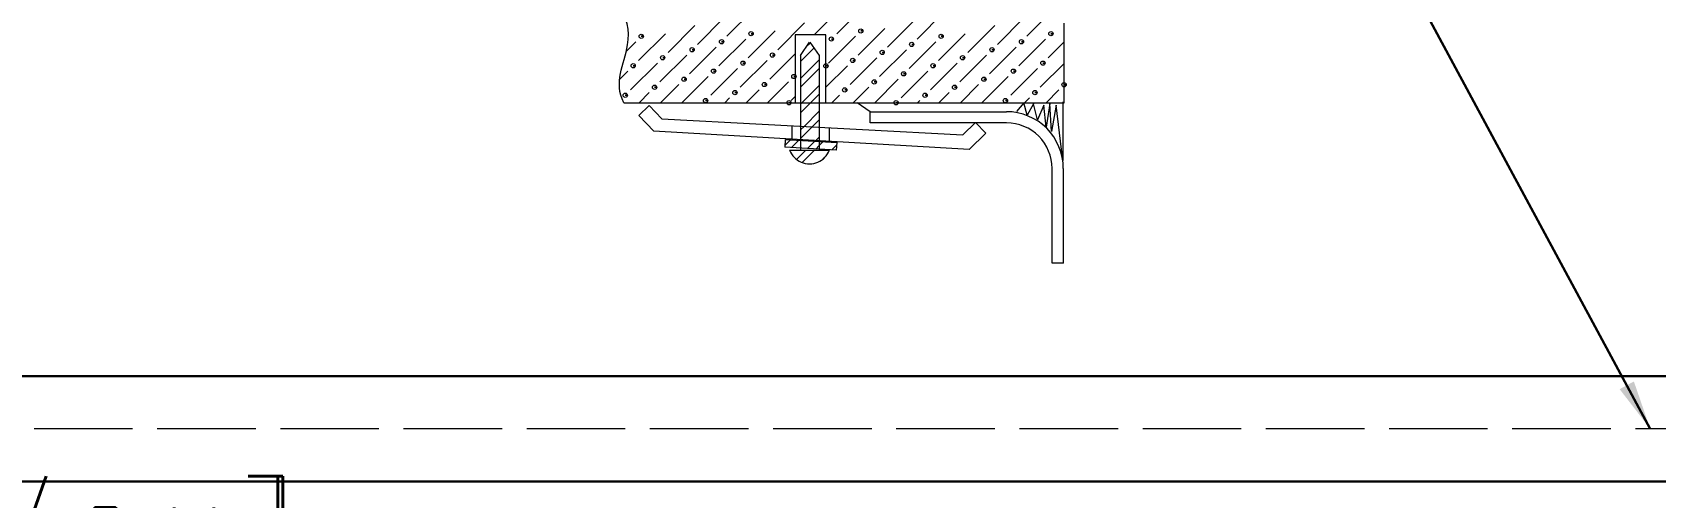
# Model space of a CAD drawing. Header units: millimetres. Extents: x 24811 to 87764, y -117823 to -2257.
# Drawn here: x 87334 to 87531.7, y -117628 to -117571.4 of the extents above; entities that cross this region are included whole.
import ezdxf

# ---------------------------------------------------------------- set-up
doc = ezdxf.new("R2010")
doc.units = ezdxf.units.MM
doc.header["$PDSIZE"] = -1
doc.linetypes.add('ACAD_ISO02W100', pattern=[15, 12, -3])
doc.layers.add('尺寸標注', color=1, linetype='Continuous', lineweight=30)
doc.layers.add('細實線', color=1, linetype='Continuous', lineweight=13)
doc.styles.add('DIM', font='txt.shx', dxfattribs={"width": 0.7, "bigfont": 'chineset.shx'})
doc.dimstyles.new('mm+in', dxfattribs={"dimscale": 2, "dimtxt": 10, "dimasz": 9, "dimexe": 1.25, "dimexo": 0.625, "dimgap": 2, "dimtad": 1, "dimtoh": 1, "dimdec": 1, "dimtxsty": 'DIM', "dimcen": 0, "dimclrd": 1, "dimclre": 1, "dimclrt": 3, "dimadec": 0, "dimazin": 0, "dimtfac": 1, "dimtdec": 1, "dimtmove": 0, "dimatfit": 3, "dimfxl": 1, "dimarcsym": 0})
doc.dimstyles.new('mm+in(开孔纸尺寸)', dxfattribs={"dimscale": 3, "dimtxt": 3.8, "dimasz": 2, "dimexe": 1.25, "dimexo": 0.625, "dimgap": 2, "dimtad": 1, "dimdec": 1, "dimtxsty": 'DIM', "dimcen": 0, "dimclrd": 256, "dimclre": 256, "dimclrt": 3, "dimadec": 0, "dimazin": 0, "dimtfac": 1, "dimtdec": 1, "dimtofl": 0, "dimtmove": 0, "dimatfit": 1, "dimfxl": 1, "dimlwd": -1, "dimarcsym": 0})

# ---------------------------------------------------------------- blocks, each defined once
blk = doc.blocks.new('*D52')
at = {"layer": 'Defpoints', "color": 0}
for p in [(86903.63, -117599.5), (87627.63, -117599.5), (87627.63, -117736.99)]:
    blk.add_point(p, dxfattribs=at)
at = {"layer": '尺寸標注', "color": 1, "lineweight": -2}
for p, q in [((86903.63, -117600.75), (86903.63, -117739.49)), ((87627.63, -117600.75), (87627.63, -117739.49)), ((86921.63, -117736.99), (87609.63, -117736.99))]:
    blk.add_line(p, q, dxfattribs=at)
at = {"layer": '尺寸標注', "color": 1}
for points in [[(86921.63, -117733.99), (86921.63, -117739.99), (86903.63, -117736.99)], [(87609.63, -117733.99), (87609.63, -117739.99), (87627.63, -117736.99)]]:
    blk.add_solid(points, dxfattribs=at)
at = {"layer": '尺寸標注', "color": 3, "insert": (87265.63, -117722.99), "char_height": 20, "attachment_point": 5, "style": 'DIM'}
blk.add_mtext('724mm [28 1/2"]', dxfattribs=at)
blk = doc.blocks.new('*D53')
at = {"layer": 'Defpoints', "color": 0}
for p in [(86910.03, -117606.11), (87621.23, -117606.11), (87621.23, -117694.45)]:
    blk.add_point(p, dxfattribs=at)
at = {"layer": '尺寸標注', "color": 1, "lineweight": -2}
for p, q in [((86910.03, -117607.36), (86910.03, -117696.95)), ((87621.23, -117607.36), (87621.23, -117696.95)), ((86928.03, -117694.45), (87603.23, -117694.45))]:
    blk.add_line(p, q, dxfattribs=at)
at = {"layer": '尺寸標注', "color": 1}
for points in [[(86928.03, -117691.45), (86928.03, -117697.45), (86910.03, -117694.45)], [(87603.23, -117691.45), (87603.23, -117697.45), (87621.23, -117694.45)]]:
    blk.add_solid(points, dxfattribs=at)
at = {"layer": '尺寸標注', "color": 3, "insert": (87265.63, -117678.78), "char_height": 20, "attachment_point": 5, "style": 'DIM'}
blk.add_mtext('711,2mm [28"]', dxfattribs=at)
blk = doc.blocks.new('*D54')
at = {"layer": 'Defpoints', "color": 0}
for p in [(86916.43, -117595.37), (87614.83, -117595.37), (87614.83, -117658.21)]:
    blk.add_point(p, dxfattribs=at)
at = {"layer": '尺寸標注', "color": 1, "lineweight": -2}
for p, q in [((86916.43, -117596.62), (86916.43, -117660.71)), ((87614.83, -117596.62), (87614.83, -117660.71)), ((86934.43, -117658.21), (87596.83, -117658.21))]:
    blk.add_line(p, q, dxfattribs=at)
at = {"layer": '尺寸標注', "color": 1}
for points in [[(86934.43, -117655.21), (86934.43, -117661.21), (86916.43, -117658.21)], [(87596.83, -117655.21), (87596.83, -117661.21), (87614.83, -117658.21)]]:
    blk.add_solid(points, dxfattribs=at)
at = {"layer": '尺寸標注', "color": 3, "insert": (87265.63, -117642.54), "char_height": 20, "attachment_point": 5, "style": 'DIM'}
blk.add_mtext('698,4mm [27 1/2"]', dxfattribs=at)
blk = doc.blocks.new('egege')
at = {"layer": '細實線', "lineweight": 9}
for points, knots in [([(87352.15, -116560.42), (87350.83, -116557.89), (87352.22, -116555.81), (87352.6, -116553.36), (87352.6, -116553.36), (87352.86, -116551.68), (87352.64, -116549.82), (87351.27, -116548.77)], [0, 0, 0, 0, 0.333333, 0.333333, 0.333333, 0.333333, 1, 1, 1, 1]), ([(87354.26, -116552.33), (87354.26, -116552.33), (87354.52, -116552.33), (87354.52, -116552.33), (87354.52, -116552.33), (87354.52, -116552.19), (87354.41, -116552.07), (87354.26, -116552.07), (87354.26, -116552.07), (87354.12, -116552.07), (87354, -116552.19), (87354, -116552.33), (87354, -116552.33), (87354, -116552.48), (87354.12, -116552.59), (87354.26, -116552.59), (87354.26, -116552.59), (87354.41, -116552.59), (87354.52, -116552.48), (87354.52, -116552.33), (87354.52, -116552.33), (87354.52, -116552.33), (87354.26, -116552.33), (87354.26, -116552.33)], [0, 0, 0, 0, 0.142857, 0.142857, 0.142857, 0.142857, 0.285714, 0.285714, 0.285714, 0.285714, 0.428571, 0.428571, 0.428571, 0.428571, 0.571429, 0.571429, 0.571429, 0.571429, 0.714286, 0.714286, 0.714286, 0.714286, 1, 1, 1, 1]), ([(87364.04, -116552.99), (87364.04, -116552.99), (87364.3, -116552.99), (87364.3, -116552.99), (87364.3, -116552.99), (87364.3, -116552.84), (87364.19, -116552.73), (87364.04, -116552.73), (87364.04, -116552.73), (87363.9, -116552.73), (87363.78, -116552.84), (87363.78, -116552.99), (87363.78, -116552.99), (87363.78, -116553.13), (87363.9, -116553.25), (87364.04, -116553.25), (87364.04, -116553.25), (87364.19, -116553.25), (87364.3, -116553.13), (87364.3, -116552.99), (87364.3, -116552.99), (87364.3, -116552.99), (87364.04, -116552.99), (87364.04, -116552.99)], [0, 0, 0, 0, 0.142857, 0.142857, 0.142857, 0.142857, 0.285714, 0.285714, 0.285714, 0.285714, 0.428571, 0.428571, 0.428571, 0.428571, 0.571429, 0.571429, 0.571429, 0.571429, 0.714286, 0.714286, 0.714286, 0.714286, 1, 1, 1, 1]), ([(87367.63, -116552.01), (87367.63, -116552.01), (87367.89, -116552.01), (87367.89, -116552.01), (87367.89, -116552.01), (87367.89, -116551.86), (87367.77, -116551.75), (87367.63, -116551.75), (87367.63, -116551.75), (87367.49, -116551.75), (87367.37, -116551.86), (87367.37, -116552.01), (87367.37, -116552.01), (87367.37, -116552.15), (87367.49, -116552.27), (87367.63, -116552.27), (87367.63, -116552.27), (87367.77, -116552.27), (87367.89, -116552.15), (87367.89, -116552.01), (87367.89, -116552.01), (87367.89, -116552.01), (87367.63, -116552.01), (87367.63, -116552.01)], [0, 0, 0, 0, 0.142857, 0.142857, 0.142857, 0.142857, 0.285714, 0.285714, 0.285714, 0.285714, 0.428571, 0.428571, 0.428571, 0.428571, 0.571429, 0.571429, 0.571429, 0.571429, 0.714286, 0.714286, 0.714286, 0.714286, 1, 1, 1, 1]), ([(87377.41, -116552.66), (87377.41, -116552.66), (87377.67, -116552.66), (87377.67, -116552.66), (87377.67, -116552.66), (87377.67, -116552.52), (87377.55, -116552.4), (87377.41, -116552.4), (87377.41, -116552.4), (87377.27, -116552.4), (87377.15, -116552.52), (87377.15, -116552.66), (87377.15, -116552.66), (87377.15, -116552.8), (87377.27, -116552.92), (87377.41, -116552.92), (87377.41, -116552.92), (87377.55, -116552.92), (87377.67, -116552.8), (87377.67, -116552.66), (87377.67, -116552.66), (87377.67, -116552.66), (87377.41, -116552.66), (87377.41, -116552.66)], [0, 0, 0, 0, 0.142857, 0.142857, 0.142857, 0.142857, 0.285714, 0.285714, 0.285714, 0.285714, 0.428571, 0.428571, 0.428571, 0.428571, 0.571429, 0.571429, 0.571429, 0.571429, 0.714286, 0.714286, 0.714286, 0.714286, 1, 1, 1, 1]), ([(87381, -116551.68), (87381, -116551.68), (87381.26, -116551.68), (87381.26, -116551.68), (87381.26, -116551.68), (87381.26, -116551.54), (87381.14, -116551.42), (87381, -116551.42), (87381, -116551.42), (87380.85, -116551.42), (87380.74, -116551.54), (87380.74, -116551.68), (87380.74, -116551.68), (87380.74, -116551.82), (87380.85, -116551.94), (87381, -116551.94), (87381, -116551.94), (87381.14, -116551.94), (87381.26, -116551.82), (87381.26, -116551.68), (87381.26, -116551.68), (87381.26, -116551.68), (87381, -116551.68), (87381, -116551.68)], [0, 0, 0, 0, 0.142857, 0.142857, 0.142857, 0.142857, 0.285714, 0.285714, 0.285714, 0.285714, 0.428571, 0.428571, 0.428571, 0.428571, 0.571429, 0.571429, 0.571429, 0.571429, 0.714286, 0.714286, 0.714286, 0.714286, 1, 1, 1, 1]), ([(87387.19, -116553.31), (87387.19, -116553.31), (87387.45, -116553.31), (87387.45, -116553.31), (87387.45, -116553.31), (87387.45, -116553.17), (87387.34, -116553.05), (87387.19, -116553.05), (87387.19, -116553.05), (87387.05, -116553.05), (87386.93, -116553.17), (87386.93, -116553.31), (87386.93, -116553.31), (87386.93, -116553.46), (87387.05, -116553.57), (87387.19, -116553.57), (87387.19, -116553.57), (87387.34, -116553.57), (87387.45, -116553.46), (87387.45, -116553.31), (87387.45, -116553.31), (87387.45, -116553.31), (87387.19, -116553.31), (87387.19, -116553.31)], [0, 0, 0, 0, 0.142857, 0.142857, 0.142857, 0.142857, 0.285714, 0.285714, 0.285714, 0.285714, 0.428571, 0.428571, 0.428571, 0.428571, 0.571429, 0.571429, 0.571429, 0.571429, 0.714286, 0.714286, 0.714286, 0.714286, 1, 1, 1, 1]), ([(87390.78, -116552.33), (87390.78, -116552.33), (87391.04, -116552.33), (87391.04, -116552.33), (87391.04, -116552.33), (87391.04, -116552.19), (87390.92, -116552.07), (87390.78, -116552.07), (87390.78, -116552.07), (87390.64, -116552.07), (87390.52, -116552.19), (87390.52, -116552.33), (87390.52, -116552.33), (87390.52, -116552.48), (87390.64, -116552.59), (87390.78, -116552.59), (87390.78, -116552.59), (87390.92, -116552.59), (87391.04, -116552.48), (87391.04, -116552.33), (87391.04, -116552.33), (87391.04, -116552.33), (87390.78, -116552.33), (87390.78, -116552.33)], [0, 0, 0, 0, 0.142857, 0.142857, 0.142857, 0.142857, 0.285714, 0.285714, 0.285714, 0.285714, 0.428571, 0.428571, 0.428571, 0.428571, 0.571429, 0.571429, 0.571429, 0.571429, 0.714286, 0.714286, 0.714286, 0.714286, 1, 1, 1, 1]), ([(87400.56, -116552.99), (87400.56, -116552.99), (87400.82, -116552.99), (87400.82, -116552.99), (87400.82, -116552.99), (87400.82, -116552.84), (87400.7, -116552.73), (87400.56, -116552.73), (87400.56, -116552.73), (87400.42, -116552.73), (87400.3, -116552.84), (87400.3, -116552.99), (87400.3, -116552.99), (87400.3, -116553.13), (87400.42, -116553.25), (87400.56, -116553.25), (87400.56, -116553.25), (87400.7, -116553.25), (87400.82, -116553.13), (87400.82, -116552.99), (87400.82, -116552.99), (87400.82, -116552.99), (87400.56, -116552.99), (87400.56, -116552.99)], [0, 0, 0, 0, 0.142857, 0.142857, 0.142857, 0.142857, 0.285714, 0.285714, 0.285714, 0.285714, 0.428571, 0.428571, 0.428571, 0.428571, 0.571429, 0.571429, 0.571429, 0.571429, 0.714286, 0.714286, 0.714286, 0.714286, 1, 1, 1, 1]), ([(87404.15, -116552.01), (87404.15, -116552.01), (87404.41, -116552.01), (87404.41, -116552.01), (87404.41, -116552.01), (87404.41, -116551.86), (87404.29, -116551.75), (87404.15, -116551.75), (87404.15, -116551.75), (87404, -116551.75), (87403.89, -116551.86), (87403.89, -116552.01), (87403.89, -116552.01), (87403.89, -116552.15), (87404, -116552.27), (87404.15, -116552.27), (87404.15, -116552.27), (87404.29, -116552.27), (87404.41, -116552.15), (87404.41, -116552.01), (87404.41, -116552.01), (87404.41, -116552.01), (87404.15, -116552.01), (87404.15, -116552.01)], [0, 0, 0, 0, 0.142857, 0.142857, 0.142857, 0.142857, 0.285714, 0.285714, 0.285714, 0.285714, 0.428571, 0.428571, 0.428571, 0.428571, 0.571429, 0.571429, 0.571429, 0.571429, 0.714286, 0.714286, 0.714286, 0.714286, 1, 1, 1, 1]), ([(87356.87, -116554.94), (87356.87, -116554.94), (87357.13, -116554.94), (87357.13, -116554.94), (87357.13, -116554.94), (87357.13, -116554.8), (87357.01, -116554.68), (87356.87, -116554.68), (87356.87, -116554.68), (87356.73, -116554.68), (87356.61, -116554.8), (87356.61, -116554.94), (87356.61, -116554.94), (87356.61, -116555.09), (87356.73, -116555.2), (87356.87, -116555.2), (87356.87, -116555.2), (87357.01, -116555.2), (87357.13, -116555.09), (87357.13, -116554.94), (87357.13, -116554.94), (87357.13, -116554.94), (87356.87, -116554.94), (87356.87, -116554.94)], [0, 0, 0, 0, 0.142857, 0.142857, 0.142857, 0.142857, 0.285714, 0.285714, 0.285714, 0.285714, 0.428571, 0.428571, 0.428571, 0.428571, 0.571429, 0.571429, 0.571429, 0.571429, 0.714286, 0.714286, 0.714286, 0.714286, 1, 1, 1, 1]), ([(87360.46, -116553.96), (87360.46, -116553.96), (87360.72, -116553.96), (87360.72, -116553.96), (87360.72, -116553.96), (87360.72, -116553.82), (87360.6, -116553.7), (87360.46, -116553.7), (87360.46, -116553.7), (87360.31, -116553.7), (87360.2, -116553.82), (87360.2, -116553.96), (87360.2, -116553.96), (87360.2, -116554.11), (87360.31, -116554.22), (87360.46, -116554.22), (87360.46, -116554.22), (87360.6, -116554.22), (87360.72, -116554.11), (87360.72, -116553.96), (87360.72, -116553.96), (87360.72, -116553.96), (87360.46, -116553.96), (87360.46, -116553.96)], [0, 0, 0, 0, 0.142857, 0.142857, 0.142857, 0.142857, 0.285714, 0.285714, 0.285714, 0.285714, 0.428571, 0.428571, 0.428571, 0.428571, 0.571429, 0.571429, 0.571429, 0.571429, 0.714286, 0.714286, 0.714286, 0.714286, 1, 1, 1, 1]), ([(87370.24, -116554.62), (87370.24, -116554.62), (87370.5, -116554.62), (87370.5, -116554.62), (87370.5, -116554.62), (87370.5, -116554.47), (87370.38, -116554.36), (87370.24, -116554.36), (87370.24, -116554.36), (87370.1, -116554.36), (87369.98, -116554.47), (87369.98, -116554.62), (87369.98, -116554.62), (87369.98, -116554.76), (87370.1, -116554.88), (87370.24, -116554.88), (87370.24, -116554.88), (87370.38, -116554.88), (87370.5, -116554.76), (87370.5, -116554.62), (87370.5, -116554.62), (87370.5, -116554.62), (87370.24, -116554.62), (87370.24, -116554.62)], [0, 0, 0, 0, 0.142857, 0.142857, 0.142857, 0.142857, 0.285714, 0.285714, 0.285714, 0.285714, 0.428571, 0.428571, 0.428571, 0.428571, 0.571429, 0.571429, 0.571429, 0.571429, 0.714286, 0.714286, 0.714286, 0.714286, 1, 1, 1, 1]), ([(87380.02, -116555.27), (87380.02, -116555.27), (87380.28, -116555.27), (87380.28, -116555.27), (87380.28, -116555.27), (87380.28, -116555.13), (87380.16, -116555.01), (87380.02, -116555.01), (87380.02, -116555.01), (87379.87, -116555.01), (87379.76, -116555.13), (87379.76, -116555.27), (87379.76, -116555.27), (87379.76, -116555.41), (87379.87, -116555.53), (87380.02, -116555.53), (87380.02, -116555.53), (87380.16, -116555.53), (87380.28, -116555.41), (87380.28, -116555.27), (87380.28, -116555.27), (87380.28, -116555.27), (87380.02, -116555.27), (87380.02, -116555.27)], [0, 0, 0, 0, 0.142857, 0.142857, 0.142857, 0.142857, 0.285714, 0.285714, 0.285714, 0.285714, 0.428571, 0.428571, 0.428571, 0.428571, 0.571429, 0.571429, 0.571429, 0.571429, 0.714286, 0.714286, 0.714286, 0.714286, 1, 1, 1, 1]), ([(87383.6, -116554.29), (87383.6, -116554.29), (87383.86, -116554.29), (87383.86, -116554.29), (87383.86, -116554.29), (87383.86, -116554.15), (87383.75, -116554.03), (87383.6, -116554.03), (87383.6, -116554.03), (87383.46, -116554.03), (87383.34, -116554.15), (87383.34, -116554.29), (87383.34, -116554.29), (87383.34, -116554.43), (87383.46, -116554.55), (87383.6, -116554.55), (87383.6, -116554.55), (87383.75, -116554.55), (87383.86, -116554.43), (87383.86, -116554.29), (87383.86, -116554.29), (87383.86, -116554.29), (87383.6, -116554.29), (87383.6, -116554.29)], [0, 0, 0, 0, 0.142857, 0.142857, 0.142857, 0.142857, 0.285714, 0.285714, 0.285714, 0.285714, 0.428571, 0.428571, 0.428571, 0.428571, 0.571429, 0.571429, 0.571429, 0.571429, 0.714286, 0.714286, 0.714286, 0.714286, 1, 1, 1, 1]), ([(87393.39, -116554.94), (87393.39, -116554.94), (87393.65, -116554.94), (87393.65, -116554.94), (87393.65, -116554.94), (87393.65, -116554.8), (87393.53, -116554.68), (87393.39, -116554.68), (87393.39, -116554.68), (87393.24, -116554.68), (87393.13, -116554.8), (87393.13, -116554.94), (87393.13, -116554.94), (87393.13, -116555.09), (87393.24, -116555.2), (87393.39, -116555.2), (87393.39, -116555.2), (87393.53, -116555.2), (87393.65, -116555.09), (87393.65, -116554.94), (87393.65, -116554.94), (87393.65, -116554.94), (87393.39, -116554.94), (87393.39, -116554.94)], [0, 0, 0, 0, 0.142857, 0.142857, 0.142857, 0.142857, 0.285714, 0.285714, 0.285714, 0.285714, 0.428571, 0.428571, 0.428571, 0.428571, 0.571429, 0.571429, 0.571429, 0.571429, 0.714286, 0.714286, 0.714286, 0.714286, 1, 1, 1, 1]), ([(87396.97, -116553.96), (87396.97, -116553.96), (87397.23, -116553.96), (87397.23, -116553.96), (87397.23, -116553.96), (87397.23, -116553.82), (87397.12, -116553.7), (87396.97, -116553.7), (87396.97, -116553.7), (87396.83, -116553.7), (87396.71, -116553.82), (87396.71, -116553.96), (87396.71, -116553.96), (87396.71, -116554.11), (87396.83, -116554.22), (87396.97, -116554.22), (87396.97, -116554.22), (87397.12, -116554.22), (87397.23, -116554.11), (87397.23, -116553.96), (87397.23, -116553.96), (87397.23, -116553.96), (87396.97, -116553.96), (87396.97, -116553.96)], [0, 0, 0, 0, 0.142857, 0.142857, 0.142857, 0.142857, 0.285714, 0.285714, 0.285714, 0.285714, 0.428571, 0.428571, 0.428571, 0.428571, 0.571429, 0.571429, 0.571429, 0.571429, 0.714286, 0.714286, 0.714286, 0.714286, 1, 1, 1, 1]), ([(87353.28, -116555.92), (87353.28, -116555.92), (87353.54, -116555.92), (87353.54, -116555.92), (87353.54, -116555.92), (87353.54, -116555.78), (87353.43, -116555.66), (87353.28, -116555.66), (87353.28, -116555.66), (87353.14, -116555.66), (87353.02, -116555.78), (87353.02, -116555.92), (87353.02, -116555.92), (87353.02, -116556.06), (87353.14, -116556.18), (87353.28, -116556.18), (87353.28, -116556.18), (87353.43, -116556.18), (87353.54, -116556.06), (87353.54, -116555.92), (87353.54, -116555.92), (87353.54, -116555.92), (87353.28, -116555.92), (87353.28, -116555.92)], [0, 0, 0, 0, 0.142857, 0.142857, 0.142857, 0.142857, 0.285714, 0.285714, 0.285714, 0.285714, 0.428571, 0.428571, 0.428571, 0.428571, 0.571429, 0.571429, 0.571429, 0.571429, 0.714286, 0.714286, 0.714286, 0.714286, 1, 1, 1, 1]), ([(87363.07, -116556.57), (87363.07, -116556.57), (87363.33, -116556.57), (87363.33, -116556.57), (87363.33, -116556.57), (87363.33, -116556.43), (87363.21, -116556.31), (87363.07, -116556.31), (87363.07, -116556.31), (87362.92, -116556.31), (87362.81, -116556.43), (87362.81, -116556.57), (87362.81, -116556.57), (87362.81, -116556.71), (87362.92, -116556.83), (87363.07, -116556.83), (87363.07, -116556.83), (87363.21, -116556.83), (87363.33, -116556.71), (87363.33, -116556.57), (87363.33, -116556.57), (87363.33, -116556.57), (87363.07, -116556.57), (87363.07, -116556.57)], [0, 0, 0, 0, 0.142857, 0.142857, 0.142857, 0.142857, 0.285714, 0.285714, 0.285714, 0.285714, 0.428571, 0.428571, 0.428571, 0.428571, 0.571429, 0.571429, 0.571429, 0.571429, 0.714286, 0.714286, 0.714286, 0.714286, 1, 1, 1, 1]), ([(87366.65, -116555.59), (87366.65, -116555.59), (87366.91, -116555.59), (87366.91, -116555.59), (87366.91, -116555.59), (87366.91, -116555.45), (87366.79, -116555.34), (87366.65, -116555.34), (87366.65, -116555.34), (87366.51, -116555.34), (87366.39, -116555.45), (87366.39, -116555.59), (87366.39, -116555.59), (87366.39, -116555.74), (87366.51, -116555.86), (87366.65, -116555.86), (87366.65, -116555.86), (87366.79, -116555.86), (87366.91, -116555.74), (87366.91, -116555.59), (87366.91, -116555.59), (87366.91, -116555.59), (87366.65, -116555.59), (87366.65, -116555.59)], [0, 0, 0, 0, 0.142857, 0.142857, 0.142857, 0.142857, 0.285714, 0.285714, 0.285714, 0.285714, 0.428571, 0.428571, 0.428571, 0.428571, 0.571429, 0.571429, 0.571429, 0.571429, 0.714286, 0.714286, 0.714286, 0.714286, 1, 1, 1, 1]), ([(87372.85, -116557.22), (87372.85, -116557.22), (87373.11, -116557.22), (87373.11, -116557.22), (87373.11, -116557.22), (87373.11, -116557.08), (87372.99, -116556.96), (87372.85, -116556.96), (87372.85, -116556.96), (87372.7, -116556.96), (87372.59, -116557.08), (87372.59, -116557.22), (87372.59, -116557.22), (87372.59, -116557.37), (87372.7, -116557.48), (87372.85, -116557.48), (87372.85, -116557.48), (87372.99, -116557.48), (87373.11, -116557.37), (87373.11, -116557.22), (87373.11, -116557.22), (87373.11, -116557.22), (87372.85, -116557.22), (87372.85, -116557.22)], [0, 0, 0, 0, 0.142857, 0.142857, 0.142857, 0.142857, 0.285714, 0.285714, 0.285714, 0.285714, 0.428571, 0.428571, 0.428571, 0.428571, 0.571429, 0.571429, 0.571429, 0.571429, 0.714286, 0.714286, 0.714286, 0.714286, 1, 1, 1, 1]), ([(87376.75, -116555.93), (87376.75, -116555.93), (87377.01, -116555.93), (87377.01, -116555.93), (87377.01, -116555.93), (87377.01, -116555.79), (87376.89, -116555.67), (87376.75, -116555.67), (87376.75, -116555.67), (87376.61, -116555.67), (87376.49, -116555.79), (87376.49, -116555.93), (87376.49, -116555.93), (87376.49, -116556.07), (87376.61, -116556.19), (87376.75, -116556.19), (87376.75, -116556.19), (87376.89, -116556.19), (87377.01, -116556.07), (87377.01, -116555.93), (87377.01, -116555.93), (87377.01, -116555.93), (87376.75, -116555.93), (87376.75, -116555.93)], [0, 0, 0, 0, 0.142857, 0.142857, 0.142857, 0.142857, 0.285714, 0.285714, 0.285714, 0.285714, 0.428571, 0.428571, 0.428571, 0.428571, 0.571429, 0.571429, 0.571429, 0.571429, 0.714286, 0.714286, 0.714286, 0.714286, 1, 1, 1, 1]), ([(87386.21, -116556.9), (87386.21, -116556.9), (87386.47, -116556.9), (87386.47, -116556.9), (87386.47, -116556.9), (87386.47, -116556.75), (87386.36, -116556.64), (87386.21, -116556.64), (87386.21, -116556.64), (87386.07, -116556.64), (87385.95, -116556.75), (87385.95, -116556.9), (87385.95, -116556.9), (87385.95, -116557.04), (87386.07, -116557.16), (87386.21, -116557.16), (87386.21, -116557.16), (87386.36, -116557.16), (87386.47, -116557.04), (87386.47, -116556.9), (87386.47, -116556.9), (87386.47, -116556.9), (87386.21, -116556.9), (87386.21, -116556.9)], [0, 0, 0, 0, 0.142857, 0.142857, 0.142857, 0.142857, 0.285714, 0.285714, 0.285714, 0.285714, 0.428571, 0.428571, 0.428571, 0.428571, 0.571429, 0.571429, 0.571429, 0.571429, 0.714286, 0.714286, 0.714286, 0.714286, 1, 1, 1, 1]), ([(87389.8, -116555.92), (87389.8, -116555.92), (87390.06, -116555.92), (87390.06, -116555.92), (87390.06, -116555.92), (87390.06, -116555.78), (87389.94, -116555.66), (87389.8, -116555.66), (87389.8, -116555.66), (87389.66, -116555.66), (87389.54, -116555.78), (87389.54, -116555.92), (87389.54, -116555.92), (87389.54, -116556.06), (87389.66, -116556.18), (87389.8, -116556.18), (87389.8, -116556.18), (87389.94, -116556.18), (87390.06, -116556.06), (87390.06, -116555.92), (87390.06, -116555.92), (87390.06, -116555.92), (87389.8, -116555.92), (87389.8, -116555.92)], [0, 0, 0, 0, 0.142857, 0.142857, 0.142857, 0.142857, 0.285714, 0.285714, 0.285714, 0.285714, 0.428571, 0.428571, 0.428571, 0.428571, 0.571429, 0.571429, 0.571429, 0.571429, 0.714286, 0.714286, 0.714286, 0.714286, 1, 1, 1, 1]), ([(87399.58, -116556.57), (87399.58, -116556.57), (87399.84, -116556.57), (87399.84, -116556.57), (87399.84, -116556.57), (87399.84, -116556.43), (87399.73, -116556.31), (87399.58, -116556.31), (87399.58, -116556.31), (87399.44, -116556.31), (87399.32, -116556.43), (87399.32, -116556.57), (87399.32, -116556.57), (87399.32, -116556.71), (87399.44, -116556.83), (87399.58, -116556.83), (87399.58, -116556.83), (87399.73, -116556.83), (87399.84, -116556.71), (87399.84, -116556.57), (87399.84, -116556.57), (87399.84, -116556.57), (87399.58, -116556.57), (87399.58, -116556.57)], [0, 0, 0, 0, 0.142857, 0.142857, 0.142857, 0.142857, 0.285714, 0.285714, 0.285714, 0.285714, 0.428571, 0.428571, 0.428571, 0.428571, 0.571429, 0.571429, 0.571429, 0.571429, 0.714286, 0.714286, 0.714286, 0.714286, 1, 1, 1, 1]), ([(87403.17, -116555.59), (87403.17, -116555.59), (87403.43, -116555.59), (87403.43, -116555.59), (87403.43, -116555.59), (87403.43, -116555.45), (87403.31, -116555.34), (87403.17, -116555.34), (87403.17, -116555.34), (87403.02, -116555.34), (87402.91, -116555.45), (87402.91, -116555.59), (87402.91, -116555.59), (87402.91, -116555.74), (87403.02, -116555.86), (87403.17, -116555.86), (87403.17, -116555.86), (87403.31, -116555.86), (87403.43, -116555.74), (87403.43, -116555.59), (87403.43, -116555.59), (87403.43, -116555.59), (87403.17, -116555.59), (87403.17, -116555.59)], [0, 0, 0, 0, 0.142857, 0.142857, 0.142857, 0.142857, 0.285714, 0.285714, 0.285714, 0.285714, 0.428571, 0.428571, 0.428571, 0.428571, 0.571429, 0.571429, 0.571429, 0.571429, 0.714286, 0.714286, 0.714286, 0.714286, 1, 1, 1, 1]), ([(87355.89, -116558.53), (87355.89, -116558.53), (87356.15, -116558.53), (87356.15, -116558.53), (87356.15, -116558.53), (87356.15, -116558.39), (87356.04, -116558.27), (87355.89, -116558.27), (87355.89, -116558.27), (87355.75, -116558.27), (87355.63, -116558.39), (87355.63, -116558.53), (87355.63, -116558.53), (87355.63, -116558.67), (87355.75, -116558.79), (87355.89, -116558.79), (87355.89, -116558.79), (87356.04, -116558.79), (87356.15, -116558.67), (87356.15, -116558.53), (87356.15, -116558.53), (87356.15, -116558.53), (87355.89, -116558.53), (87355.89, -116558.53)], [0, 0, 0, 0, 0.142857, 0.142857, 0.142857, 0.142857, 0.285714, 0.285714, 0.285714, 0.285714, 0.428571, 0.428571, 0.428571, 0.428571, 0.571429, 0.571429, 0.571429, 0.571429, 0.714286, 0.714286, 0.714286, 0.714286, 1, 1, 1, 1]), ([(87359.48, -116557.55), (87359.48, -116557.55), (87359.74, -116557.55), (87359.74, -116557.55), (87359.74, -116557.55), (87359.74, -116557.41), (87359.62, -116557.29), (87359.48, -116557.29), (87359.48, -116557.29), (87359.34, -116557.29), (87359.22, -116557.41), (87359.22, -116557.55), (87359.22, -116557.55), (87359.22, -116557.69), (87359.34, -116557.81), (87359.48, -116557.81), (87359.48, -116557.81), (87359.62, -116557.81), (87359.74, -116557.69), (87359.74, -116557.55), (87359.74, -116557.55), (87359.74, -116557.55), (87359.48, -116557.55), (87359.48, -116557.55)], [0, 0, 0, 0, 0.142857, 0.142857, 0.142857, 0.142857, 0.285714, 0.285714, 0.285714, 0.285714, 0.428571, 0.428571, 0.428571, 0.428571, 0.571429, 0.571429, 0.571429, 0.571429, 0.714286, 0.714286, 0.714286, 0.714286, 1, 1, 1, 1]), ([(87365.67, -116559.18), (87365.67, -116559.18), (87365.93, -116559.18), (87365.93, -116559.18), (87365.93, -116559.18), (87365.93, -116559.04), (87365.82, -116558.92), (87365.67, -116558.92), (87365.67, -116558.92), (87365.53, -116558.92), (87365.41, -116559.04), (87365.41, -116559.18), (87365.41, -116559.18), (87365.41, -116559.32), (87365.53, -116559.44), (87365.67, -116559.44), (87365.67, -116559.44), (87365.82, -116559.44), (87365.93, -116559.32), (87365.93, -116559.18), (87365.93, -116559.18), (87365.93, -116559.18), (87365.67, -116559.18), (87365.67, -116559.18)], [0, 0, 0, 0, 0.142857, 0.142857, 0.142857, 0.142857, 0.285714, 0.285714, 0.285714, 0.285714, 0.428571, 0.428571, 0.428571, 0.428571, 0.571429, 0.571429, 0.571429, 0.571429, 0.714286, 0.714286, 0.714286, 0.714286, 1, 1, 1, 1]), ([(87369.26, -116558.2), (87369.26, -116558.2), (87369.52, -116558.2), (87369.52, -116558.2), (87369.52, -116558.2), (87369.52, -116558.06), (87369.4, -116557.94), (87369.26, -116557.94), (87369.26, -116557.94), (87369.11, -116557.94), (87369, -116558.06), (87369, -116558.2), (87369, -116558.2), (87369, -116558.35), (87369.11, -116558.46), (87369.26, -116558.46), (87369.26, -116558.46), (87369.4, -116558.46), (87369.52, -116558.35), (87369.52, -116558.2), (87369.52, -116558.2), (87369.52, -116558.2), (87369.26, -116558.2), (87369.26, -116558.2)], [0, 0, 0, 0, 0.142857, 0.142857, 0.142857, 0.142857, 0.285714, 0.285714, 0.285714, 0.285714, 0.428571, 0.428571, 0.428571, 0.428571, 0.571429, 0.571429, 0.571429, 0.571429, 0.714286, 0.714286, 0.714286, 0.714286, 1, 1, 1, 1]), ([(87379.04, -116558.85), (87379.04, -116558.85), (87379.3, -116558.85), (87379.3, -116558.85), (87379.3, -116558.85), (87379.3, -116558.71), (87379.19, -116558.59), (87379.04, -116558.59), (87379.04, -116558.59), (87378.9, -116558.59), (87378.78, -116558.71), (87378.78, -116558.85), (87378.78, -116558.85), (87378.78, -116559), (87378.9, -116559.11), (87379.04, -116559.11), (87379.04, -116559.11), (87379.19, -116559.11), (87379.3, -116559), (87379.3, -116558.85), (87379.3, -116558.85), (87379.3, -116558.85), (87379.04, -116558.85), (87379.04, -116558.85)], [0, 0, 0, 0, 0.142857, 0.142857, 0.142857, 0.142857, 0.285714, 0.285714, 0.285714, 0.285714, 0.428571, 0.428571, 0.428571, 0.428571, 0.571429, 0.571429, 0.571429, 0.571429, 0.714286, 0.714286, 0.714286, 0.714286, 1, 1, 1, 1]), ([(87382.63, -116557.88), (87382.63, -116557.88), (87382.89, -116557.88), (87382.89, -116557.88), (87382.89, -116557.88), (87382.89, -116557.73), (87382.77, -116557.62), (87382.63, -116557.62), (87382.63, -116557.62), (87382.48, -116557.62), (87382.37, -116557.73), (87382.37, -116557.88), (87382.37, -116557.88), (87382.37, -116558.02), (87382.48, -116558.14), (87382.63, -116558.14), (87382.63, -116558.14), (87382.77, -116558.14), (87382.89, -116558.02), (87382.89, -116557.88), (87382.89, -116557.88), (87382.89, -116557.88), (87382.63, -116557.88), (87382.63, -116557.88)], [0, 0, 0, 0, 0.142857, 0.142857, 0.142857, 0.142857, 0.285714, 0.285714, 0.285714, 0.285714, 0.428571, 0.428571, 0.428571, 0.428571, 0.571429, 0.571429, 0.571429, 0.571429, 0.714286, 0.714286, 0.714286, 0.714286, 1, 1, 1, 1]), ([(87392.41, -116558.53), (87392.41, -116558.53), (87392.67, -116558.53), (87392.67, -116558.53), (87392.67, -116558.53), (87392.67, -116558.39), (87392.55, -116558.27), (87392.41, -116558.27), (87392.41, -116558.27), (87392.26, -116558.27), (87392.15, -116558.39), (87392.15, -116558.53), (87392.15, -116558.53), (87392.15, -116558.67), (87392.26, -116558.79), (87392.41, -116558.79), (87392.41, -116558.79), (87392.55, -116558.79), (87392.67, -116558.67), (87392.67, -116558.53), (87392.67, -116558.53), (87392.67, -116558.53), (87392.41, -116558.53), (87392.41, -116558.53)], [0, 0, 0, 0, 0.142857, 0.142857, 0.142857, 0.142857, 0.285714, 0.285714, 0.285714, 0.285714, 0.428571, 0.428571, 0.428571, 0.428571, 0.571429, 0.571429, 0.571429, 0.571429, 0.714286, 0.714286, 0.714286, 0.714286, 1, 1, 1, 1]), ([(87395.99, -116557.55), (87395.99, -116557.55), (87396.26, -116557.55), (87396.26, -116557.55), (87396.26, -116557.55), (87396.26, -116557.41), (87396.14, -116557.29), (87395.99, -116557.29), (87395.99, -116557.29), (87395.85, -116557.29), (87395.73, -116557.41), (87395.73, -116557.55), (87395.73, -116557.55), (87395.73, -116557.69), (87395.85, -116557.81), (87395.99, -116557.81), (87395.99, -116557.81), (87396.14, -116557.81), (87396.26, -116557.69), (87396.26, -116557.55), (87396.26, -116557.55), (87396.26, -116557.55), (87395.99, -116557.55), (87395.99, -116557.55)], [0, 0, 0, 0, 0.142857, 0.142857, 0.142857, 0.142857, 0.285714, 0.285714, 0.285714, 0.285714, 0.428571, 0.428571, 0.428571, 0.428571, 0.571429, 0.571429, 0.571429, 0.571429, 0.714286, 0.714286, 0.714286, 0.714286, 1, 1, 1, 1]), ([(87402.19, -116559.18), (87402.19, -116559.18), (87402.45, -116559.18), (87402.45, -116559.18), (87402.45, -116559.18), (87402.45, -116559.04), (87402.33, -116558.92), (87402.19, -116558.92), (87402.19, -116558.92), (87402.05, -116558.92), (87401.93, -116559.04), (87401.93, -116559.18), (87401.93, -116559.18), (87401.93, -116559.32), (87402.05, -116559.44), (87402.19, -116559.44), (87402.19, -116559.44), (87402.33, -116559.44), (87402.45, -116559.32), (87402.45, -116559.18), (87402.45, -116559.18), (87402.45, -116559.18), (87402.19, -116559.18), (87402.19, -116559.18)], [0, 0, 0, 0, 0.142857, 0.142857, 0.142857, 0.142857, 0.285714, 0.285714, 0.285714, 0.285714, 0.428571, 0.428571, 0.428571, 0.428571, 0.571429, 0.571429, 0.571429, 0.571429, 0.714286, 0.714286, 0.714286, 0.714286, 1, 1, 1, 1]), ([(87405.75, -116558.23), (87405.75, -116558.23), (87406.01, -116558.23), (87406.01, -116558.23), (87406.01, -116558.23), (87406.01, -116558.09), (87405.89, -116557.97), (87405.75, -116557.97), (87405.75, -116557.97), (87405.6, -116557.97), (87405.49, -116558.09), (87405.49, -116558.23), (87405.49, -116558.23), (87405.49, -116558.37), (87405.6, -116558.49), (87405.75, -116558.49), (87405.75, -116558.49), (87405.89, -116558.49), (87406.01, -116558.37), (87406.01, -116558.23), (87406.01, -116558.23), (87406.01, -116558.23), (87405.75, -116558.23), (87405.75, -116558.23)], [0, 0, 0, 0, 0.142857, 0.142857, 0.142857, 0.142857, 0.285714, 0.285714, 0.285714, 0.285714, 0.428571, 0.428571, 0.428571, 0.428571, 0.571429, 0.571429, 0.571429, 0.571429, 0.714286, 0.714286, 0.714286, 0.714286, 1, 1, 1, 1]), ([(87352.31, -116559.51), (87352.31, -116559.51), (87352.57, -116559.51), (87352.57, -116559.51), (87352.57, -116559.51), (87352.57, -116559.36), (87352.45, -116559.25), (87352.31, -116559.25), (87352.31, -116559.25), (87352.16, -116559.25), (87352.05, -116559.36), (87352.05, -116559.51), (87352.05, -116559.51), (87352.05, -116559.65), (87352.16, -116559.77), (87352.31, -116559.77), (87352.31, -116559.77), (87352.45, -116559.77), (87352.57, -116559.65), (87352.57, -116559.51), (87352.57, -116559.51), (87352.57, -116559.51), (87352.31, -116559.51), (87352.31, -116559.51)], [0, 0, 0, 0, 0.142857, 0.142857, 0.142857, 0.142857, 0.285714, 0.285714, 0.285714, 0.285714, 0.428571, 0.428571, 0.428571, 0.428571, 0.571429, 0.571429, 0.571429, 0.571429, 0.714286, 0.714286, 0.714286, 0.714286, 1, 1, 1, 1]), ([(87362.09, -116560.16), (87362.09, -116560.16), (87362.35, -116560.16), (87362.35, -116560.16), (87362.35, -116560.16), (87362.35, -116560.01), (87362.23, -116559.9), (87362.09, -116559.9), (87362.09, -116559.9), (87361.94, -116559.9), (87361.83, -116560.01), (87361.83, -116560.16), (87361.83, -116560.16), (87361.83, -116560.3), (87361.94, -116560.42), (87362.09, -116560.42), (87362.09, -116560.42), (87362.23, -116560.42), (87362.35, -116560.3), (87362.35, -116560.16), (87362.35, -116560.16), (87362.35, -116560.16), (87362.09, -116560.16), (87362.09, -116560.16)], [0, 0, 0, 0, 0.142857, 0.142857, 0.142857, 0.142857, 0.285714, 0.285714, 0.285714, 0.285714, 0.428571, 0.428571, 0.428571, 0.428571, 0.571429, 0.571429, 0.571429, 0.571429, 0.714286, 0.714286, 0.714286, 0.714286, 1, 1, 1, 1]), ([(87372.25, -116560.42), (87372.25, -116560.42), (87372.51, -116560.42), (87372.51, -116560.42), (87372.51, -116560.42), (87372.51, -116560.28), (87372.4, -116560.16), (87372.25, -116560.16), (87372.25, -116560.16), (87372.11, -116560.16), (87371.99, -116560.28), (87371.99, -116560.42), (87371.99, -116560.42), (87371.99, -116560.57), (87372.11, -116560.68), (87372.25, -116560.68), (87372.25, -116560.68), (87372.4, -116560.68), (87372.51, -116560.57), (87372.51, -116560.42), (87372.51, -116560.42), (87372.51, -116560.42), (87372.25, -116560.42), (87372.25, -116560.42)], [0, 0, 0, 0, 0.142857, 0.142857, 0.142857, 0.142857, 0.285714, 0.285714, 0.285714, 0.285714, 0.428571, 0.428571, 0.428571, 0.428571, 0.571429, 0.571429, 0.571429, 0.571429, 0.714286, 0.714286, 0.714286, 0.714286, 1, 1, 1, 1]), ([(87385.3, -116560.42), (87385.3, -116560.42), (87385.56, -116560.42), (87385.56, -116560.42), (87385.56, -116560.42), (87385.56, -116560.28), (87385.44, -116560.16), (87385.3, -116560.16), (87385.3, -116560.16), (87385.15, -116560.16), (87385.04, -116560.28), (87385.04, -116560.42), (87385.04, -116560.42), (87385.04, -116560.57), (87385.15, -116560.68), (87385.3, -116560.68), (87385.3, -116560.68), (87385.44, -116560.68), (87385.56, -116560.57), (87385.56, -116560.42), (87385.56, -116560.42), (87385.56, -116560.42), (87385.3, -116560.42), (87385.3, -116560.42)], [0, 0, 0, 0, 0.142857, 0.142857, 0.142857, 0.142857, 0.285714, 0.285714, 0.285714, 0.285714, 0.428571, 0.428571, 0.428571, 0.428571, 0.571429, 0.571429, 0.571429, 0.571429, 0.714286, 0.714286, 0.714286, 0.714286, 1, 1, 1, 1]), ([(87388.82, -116559.51), (87388.82, -116559.51), (87389.08, -116559.51), (87389.08, -116559.51), (87389.08, -116559.51), (87389.08, -116559.36), (87388.97, -116559.25), (87388.82, -116559.25), (87388.82, -116559.25), (87388.68, -116559.25), (87388.56, -116559.36), (87388.56, -116559.51), (87388.56, -116559.51), (87388.56, -116559.65), (87388.68, -116559.77), (87388.82, -116559.77), (87388.82, -116559.77), (87388.97, -116559.77), (87389.08, -116559.65), (87389.08, -116559.51), (87389.08, -116559.51), (87389.08, -116559.51), (87388.82, -116559.51), (87388.82, -116559.51)], [0, 0, 0, 0, 0.142857, 0.142857, 0.142857, 0.142857, 0.285714, 0.285714, 0.285714, 0.285714, 0.428571, 0.428571, 0.428571, 0.428571, 0.571429, 0.571429, 0.571429, 0.571429, 0.714286, 0.714286, 0.714286, 0.714286, 1, 1, 1, 1]), ([(87398.6, -116560.16), (87398.6, -116560.16), (87398.86, -116560.16), (87398.86, -116560.16), (87398.86, -116560.16), (87398.86, -116560.01), (87398.75, -116559.9), (87398.6, -116559.9), (87398.6, -116559.9), (87398.46, -116559.9), (87398.34, -116560.01), (87398.34, -116560.16), (87398.34, -116560.16), (87398.34, -116560.3), (87398.46, -116560.42), (87398.6, -116560.42), (87398.6, -116560.42), (87398.75, -116560.42), (87398.86, -116560.3), (87398.86, -116560.16), (87398.86, -116560.16), (87398.86, -116560.16), (87398.6, -116560.16), (87398.6, -116560.16)], [0, 0, 0, 0, 0.142857, 0.142857, 0.142857, 0.142857, 0.285714, 0.285714, 0.285714, 0.285714, 0.428571, 0.428571, 0.428571, 0.428571, 0.571429, 0.571429, 0.571429, 0.571429, 0.714286, 0.714286, 0.714286, 0.714286, 1, 1, 1, 1]), ([(87405.6, -116560.32), (87405.6, -116560.32), (87405.6, -116567.46), (87405.6, -116567.46), (87405.6, -116567.46), (87405.6, -116567.46), (87404.78, -116560.71), (87404.78, -116560.71), (87404.78, -116560.71), (87404.78, -116560.71), (87404.23, -116563.91), (87404.23, -116563.91), (87404.23, -116563.91), (87404.23, -116563.91), (87404.02, -116560.51), (87404.02, -116560.51), (87404.02, -116560.51), (87404.02, -116560.51), (87403.56, -116563.38), (87403.56, -116563.38), (87403.56, -116563.38), (87403.56, -116563.38), (87403.27, -116560.71), (87403.27, -116560.71), (87403.27, -116560.71), (87403.27, -116560.71), (87402.51, -116562.5), (87402.51, -116562.5), (87402.51, -116562.5), (87402.51, -116562.5), (87402.04, -116560.55), (87402.04, -116560.55), (87402.04, -116560.55), (87402.04, -116560.55), (87401.27, -116561.92), (87401.27, -116561.92), (87401.27, -116561.92), (87401.27, -116561.92), (87400.86, -116560.44), (87400.86, -116560.44), (87400.86, -116560.44), (87400.86, -116560.44), (87399.94, -116561.47), (87399.94, -116561.47)], [0, 0, 0, 0, 0.083333, 0.083333, 0.083333, 0.083333, 0.166667, 0.166667, 0.166667, 0.166667, 0.25, 0.25, 0.25, 0.25, 0.333333, 0.333333, 0.333333, 0.333333, 0.416667, 0.416667, 0.416667, 0.416667, 0.5, 0.5, 0.5, 0.5, 0.583333, 0.583333, 0.583333, 0.583333, 0.666667, 0.666667, 0.666667, 0.666667, 0.75, 0.75, 0.75, 0.75, 0.833333, 0.833333, 0.833333, 0.833333, 1, 1, 1, 1]), ([(87405.65, -116568.42), (87405.65, -116566.59), (87404.92, -116564.83), (87403.63, -116563.53), (87403.63, -116563.53), (87402.33, -116562.24), (87400.57, -116561.51), (87398.74, -116561.51)], [0, 0, 0, 0, 0.333333, 0.333333, 0.333333, 0.333333, 1, 1, 1, 1]), ([(87404.29, -116568.42), (87404.29, -116566.95), (87403.71, -116565.54), (87402.67, -116564.5), (87402.67, -116564.5), (87401.63, -116563.45), (87400.21, -116562.87), (87398.74, -116562.87)], [0, 0, 0, 0, 0.333333, 0.333333, 0.333333, 0.333333, 1, 1, 1, 1]), ([(87372.32, -116566.18), (87372.58, -116566.84), (87373.09, -116567.37), (87373.74, -116567.65), (87373.74, -116567.65), (87374.39, -116567.92), (87375.12, -116567.92), (87375.77, -116567.65), (87375.77, -116567.65), (87376.42, -116567.37), (87376.93, -116566.84), (87377.18, -116566.18)], [0, 0, 0, 0, 0.25, 0.25, 0.25, 0.25, 0.5, 0.5, 0.5, 0.5, 1, 1, 1, 1])]:
    blk.add_open_spline(points, degree=3, knots=knots, dxfattribs=at)
for points in [[(87364.7, -116552.33), (87364.7, -116552.33), (87367.96, -116549.07), (87367.96, -116549.07)], [(87378.06, -116552.01), (87378.06, -116552.01), (87381.31, -116548.76), (87381.31, -116548.76)], [(87401.21, -116552.33), (87401.21, -116552.33), (87404.47, -116549.07), (87404.47, -116549.07)], [(87357.52, -116554.29), (87357.52, -116554.29), (87360.78, -116551.03), (87360.78, -116551.03)], [(87361.11, -116553.31), (87361.11, -116553.31), (87364.37, -116550.05), (87364.37, -116550.05)], [(87370.89, -116553.96), (87370.89, -116553.96), (87374.15, -116550.7), (87374.15, -116550.7)], [(87375.31, -116552.15), (87375.31, -116552.15), (87377.74, -116549.73), (87377.74, -116549.73)], [(87384.26, -116553.64), (87384.26, -116553.64), (87387.52, -116550.38), (87387.52, -116550.38)], [(87387.84, -116552.66), (87387.84, -116552.66), (87391.1, -116549.4), (87391.1, -116549.4)], [(87394.04, -116554.29), (87394.04, -116554.29), (87397.3, -116551.03), (87397.3, -116551.03)], [(87397.62, -116553.31), (87397.62, -116553.31), (87400.89, -116550.05), (87400.89, -116550.05)], [(87405.74, -116560.43), (87405.74, -116560.43), (87405.74, -116550.71), (87405.74, -116550.71)], [(87352.42, -116554.17), (87352.42, -116554.17), (87353.61, -116552.99), (87353.61, -116552.99)], [(87353.94, -116555.27), (87353.94, -116555.27), (87357.2, -116552.01), (87357.2, -116552.01)], [(87363.72, -116555.92), (87363.72, -116555.92), (87366.98, -116552.66), (87366.98, -116552.66)], [(87367.3, -116554.94), (87367.3, -116554.94), (87370.57, -116551.68), (87370.57, -116551.68)], [(87373.01, -116552.15), (87373.01, -116552.15), (87373.01, -116560.43), (87373.01, -116560.43)], [(87376.75, -116552.15), (87376.75, -116552.15), (87373.01, -116552.15), (87373.01, -116552.15)], [(87373.64, -116554.67), (87373.64, -116554.67), (87374.76, -116553.04), (87374.76, -116553.04)], [(87374.77, -116553.04), (87374.77, -116553.04), (87375.91, -116554.67), (87375.91, -116554.67)], [(87376.75, -116560.42), (87376.75, -116560.42), (87376.75, -116552.15), (87376.75, -116552.15)], [(87377.08, -116555.6), (87377.08, -116555.6), (87380.34, -116552.33), (87380.34, -116552.33)], [(87380.67, -116554.62), (87380.67, -116554.62), (87383.93, -116551.36), (87383.93, -116551.36)], [(87386.87, -116556.25), (87386.87, -116556.25), (87390.13, -116552.99), (87390.13, -116552.99)], [(87390.45, -116555.27), (87390.45, -116555.27), (87393.71, -116552.01), (87393.71, -116552.01)], [(87400.23, -116555.92), (87400.23, -116555.92), (87403.49, -116552.66), (87403.49, -116552.66)], [(87403.82, -116554.94), (87403.82, -116554.94), (87405.75, -116553.01), (87405.75, -116553.01)], [(87356.54, -116557.88), (87356.54, -116557.88), (87359.81, -116554.62), (87359.81, -116554.62)], [(87360.13, -116556.9), (87360.13, -116556.9), (87363.39, -116553.64), (87363.39, -116553.64)], [(87369.91, -116557.55), (87369.91, -116557.55), (87373.01, -116554.45), (87373.01, -116554.45)], [(87373.64, -116555.38), (87373.64, -116555.38), (87375.27, -116553.76), (87375.27, -116553.76)], [(87373.64, -116554.67), (87373.64, -116554.67), (87373.64, -116566.18), (87373.64, -116566.18)], [(87374.36, -116553.62), (87374.36, -116553.62), (87374.84, -116553.15), (87374.84, -116553.15)], [(87375.91, -116554.67), (87375.91, -116554.67), (87375.91, -116566.18), (87375.91, -116566.18)], [(87376.75, -116553.32), (87376.75, -116553.32), (87376.76, -116553.31), (87376.76, -116553.31)], [(87379.69, -116558.2), (87379.69, -116558.2), (87382.95, -116554.94), (87382.95, -116554.94)], [(87383.28, -116557.23), (87383.28, -116557.23), (87386.54, -116553.96), (87386.54, -116553.96)], [(87393.06, -116557.88), (87393.06, -116557.88), (87396.32, -116554.62), (87396.32, -116554.62)], [(87396.65, -116556.9), (87396.65, -116556.9), (87399.91, -116553.64), (87399.91, -116553.64)], [(87351.65, -116557.56), (87351.65, -116557.56), (87352.63, -116556.57), (87352.63, -116556.57)], [(87352.96, -116558.85), (87352.96, -116558.85), (87356.22, -116555.6), (87356.22, -116555.6)], [(87362.74, -116559.51), (87362.74, -116559.51), (87366, -116556.25), (87366, -116556.25)], [(87366.32, -116558.53), (87366.32, -116558.53), (87369.58, -116555.27), (87369.58, -116555.27)], [(87373.64, -116557.47), (87373.64, -116557.47), (87375.91, -116555.2), (87375.91, -116555.2)], [(87373.64, -116558.51), (87373.64, -116558.51), (87375.91, -116556.24), (87375.91, -116556.24)], [(87376.75, -116558.54), (87376.75, -116558.54), (87379.37, -116555.92), (87379.37, -116555.92)], [(87385.89, -116559.83), (87385.89, -116559.83), (87389.15, -116556.57), (87389.15, -116556.57)], [(87389.47, -116558.85), (87389.47, -116558.85), (87392.73, -116555.6), (87392.73, -116555.6)], [(87399.26, -116559.51), (87399.26, -116559.51), (87402.52, -116556.25), (87402.52, -116556.25)], [(87402.84, -116558.53), (87402.84, -116558.53), (87405.75, -116555.62), (87405.75, -116555.62)], [(87356.6, -116560.42), (87356.6, -116560.42), (87358.83, -116558.2), (87358.83, -116558.2)], [(87359.21, -116560.42), (87359.21, -116560.42), (87362.41, -116557.23), (87362.41, -116557.23)], [(87367.04, -116560.42), (87367.04, -116560.42), (87368.61, -116558.85), (87368.61, -116558.85)], [(87369.65, -116560.42), (87369.65, -116560.42), (87372.19, -116557.88), (87372.19, -116557.88)], [(87373.82, -116560.42), (87373.82, -116560.42), (87375.91, -116558.33), (87375.91, -116558.33)], [(87380.08, -116560.42), (87380.08, -116560.42), (87381.98, -116558.53), (87381.98, -116558.53)], [(87382.69, -116560.42), (87382.69, -116560.42), (87385.56, -116557.55), (87385.56, -116557.55)], [(87393.12, -116560.42), (87393.12, -116560.42), (87395.34, -116558.2), (87395.34, -116558.2)], [(87395.73, -116560.42), (87395.73, -116560.42), (87398.93, -116557.23), (87398.93, -116557.23)], [(87403.55, -116560.42), (87403.55, -116560.42), (87405.12, -116558.85), (87405.12, -116558.85)], [(87352.14, -116560.42), (87352.14, -116560.42), (87405.74, -116560.42), (87405.74, -116560.42)], [(87355.23, -116560.75), (87355.23, -116560.75), (87353.98, -116561.96), (87353.98, -116561.96)], [(87354, -116560.42), (87354, -116560.42), (87355.24, -116559.18), (87355.24, -116559.18)], [(87356.78, -116562.36), (87356.78, -116562.36), (87355.23, -116560.75), (87355.23, -116560.75)], [(87364.43, -116560.42), (87364.43, -116560.42), (87365.02, -116559.83), (87365.02, -116559.83)], [(87372.52, -116560.16), (87372.52, -116560.16), (87373.01, -116559.66), (87373.01, -116559.66)], [(87373.64, -116560.6), (87373.64, -116560.6), (87373.82, -116560.42), (87373.82, -116560.42)], [(87373.64, -116561.64), (87373.64, -116561.64), (87374.86, -116560.42), (87374.86, -116560.42)], [(87374.86, -116560.42), (87374.86, -116560.42), (87375.91, -116559.37), (87375.91, -116559.37)], [(87377.47, -116560.42), (87377.47, -116560.42), (87378.39, -116559.51), (87378.39, -116559.51)], [(87382.14, -116561.51), (87382.14, -116561.51), (87380.55, -116560.42), (87380.55, -116560.42)], [(87387.9, -116560.42), (87387.9, -116560.42), (87388.17, -116560.16), (87388.17, -116560.16)], [(87390.51, -116560.42), (87390.51, -116560.42), (87391.76, -116559.18), (87391.76, -116559.18)], [(87400.94, -116560.42), (87400.94, -116560.42), (87401.54, -116559.83), (87401.54, -116559.83)], [(87353.98, -116561.96), (87353.98, -116561.96), (87355.81, -116563.86), (87355.81, -116563.86)], [(87356.78, -116562.36), (87356.78, -116562.36), (87393.41, -116564.33), (87393.41, -116564.33)], [(87374.09, -116563.29), (87374.09, -116563.29), (87375.91, -116561.46), (87375.91, -116561.46)], [(87375.08, -116563.34), (87375.08, -116563.34), (87375.91, -116562.5), (87375.91, -116562.5)], [(87382.13, -116561.51), (87382.13, -116561.51), (87398.73, -116561.51), (87398.73, -116561.51)], [(87398.73, -116562.87), (87398.73, -116562.87), (87382.13, -116562.87), (87382.13, -116562.87)], [(87382.14, -116562.87), (87382.14, -116562.87), (87382.14, -116561.51), (87382.14, -116561.51)], [(87393.41, -116564.32), (87393.41, -116564.32), (87394.96, -116562.83), (87394.96, -116562.83)], [(87394.96, -116562.83), (87394.96, -116562.83), (87396.22, -116564.14), (87396.22, -116564.14)], [(87394.18, -116566.09), (87394.18, -116566.09), (87355.81, -116563.86), (87355.81, -116563.86)], [(87371.79, -116564.88), (87371.79, -116564.88), (87371.74, -116565.83), (87371.74, -116565.83)], [(87371.75, -116565.62), (87371.75, -116565.62), (87372.45, -116564.92), (87372.45, -116564.92)], [(87371.79, -116564.89), (87371.79, -116564.89), (87378.06, -116565.25), (87378.06, -116565.25)], [(87372.59, -116563.21), (87372.59, -116563.21), (87372.59, -116564.84), (87372.59, -116564.84)], [(87373.64, -116563.73), (87373.64, -116563.73), (87374.09, -116563.29), (87374.09, -116563.29)], [(87373.64, -116564.77), (87373.64, -116564.77), (87375.08, -116563.34), (87375.08, -116563.34)], [(87375.5, -116565), (87375.5, -116565), (87375.91, -116564.59), (87375.91, -116564.59)], [(87377.15, -116563.45), (87377.15, -116563.45), (87377.15, -116565.1), (87377.15, -116565.1)], [(87396.22, -116564.14), (87396.22, -116564.14), (87394.19, -116566.09), (87394.19, -116566.09)], [(87378, -116566.2), (87378, -116566.2), (87371.73, -116565.84), (87371.73, -116565.84)], [(87372.32, -116566.18), (87372.32, -116566.18), (87377.18, -116566.18), (87377.18, -116566.18)], [(87372.54, -116565.88), (87372.54, -116565.88), (87373.44, -116564.98), (87373.44, -116564.98)], [(87373.21, -116567.3), (87373.21, -116567.3), (87374.32, -116566.18), (87374.32, -116566.18)], [(87373.89, -116567.65), (87373.89, -116567.65), (87375.37, -116566.18), (87375.37, -116566.18)], [(87374.51, -116565.99), (87374.51, -116565.99), (87375.41, -116565.09), (87375.41, -116565.09)], [(87375.5, -116566.05), (87375.5, -116566.05), (87375.91, -116565.63), (87375.91, -116565.63)], [(87375.91, -116565.63), (87375.91, -116565.63), (87376.4, -116565.15), (87376.4, -116565.15)], [(87377.47, -116566.17), (87377.47, -116566.17), (87378.04, -116565.59), (87378.04, -116565.59)], [(87378.06, -116565.25), (87378.06, -116565.25), (87378.01, -116566.2), (87378.01, -116566.2)], [(87376.39, -116567.25), (87376.39, -116567.25), (87376.57, -116567.07), (87376.57, -116567.07)], [(87404.29, -116579.95), (87404.29, -116579.95), (87404.29, -116568.42), (87404.29, -116568.42)], [(87405.65, -116568.42), (87405.65, -116568.42), (87405.65, -116579.95), (87405.65, -116579.95)], [(87405.66, -116579.95), (87405.66, -116579.95), (87404.3, -116579.95), (87404.3, -116579.95)]]:
    blk.add_open_spline(points, degree=3, dxfattribs=at)
at = {"layer": '尺寸標注'}
blk.add_leader([(87477.11, -116600.1), (87446.8, -116543.89), (87419.03, -116543.89)], dimstyle='mm+in(开孔纸尺寸)', dxfattribs=at)

msp = doc.modelspace()

# ---------------------------------------------------------------- linework, layer by layer
at = {"color": 2, "linetype": 'ACAD_ISO02W100', "lineweight": 9}
msp.add_lwpolyline([(86915.03, -117213.23), (87616.23, -117213.23, -0.414214), (87621.23, -117218.23), (87621.23, -117614.63, -0.414214), (87616.23, -117619.63), (86915.03, -117619.63, -0.414214), (86910.03, -117614.63), (86910.03, -117218.23, -0.414214)], format="xyb", close=True, dxfattribs=at)
at = {"color": 3, "lineweight": 30}
msp.add_lwpolyline([(86921.43, -117219.63), (87609.83, -117219.63, -0.414214), (87614.83, -117224.63), (87614.83, -117608.23, -0.414214), (87609.83, -117613.23), (86921.43, -117613.23, -0.414214), (86916.43, -117608.23), (86916.43, -117224.63, -0.414214)], format="xyb", close=True, dxfattribs=at)
at = {"layer": '尺寸標注', "color": 0}
msp.add_lwpolyline([(86908.63, -117206.83), (87622.63, -117206.83, -0.414214), (87627.63, -117211.83), (87627.63, -117621.03, -0.414214), (87622.63, -117626.03), (86908.63, -117626.03, -0.414214), (86903.63, -117621.03), (86903.63, -117211.83, -0.414214)], format="xyb", close=True, dxfattribs=at)

# ---------------------------------------------------------------- block references
msp.add_blockref('egege', (53.91, -1019.52), dxfattribs=at)

# ---------------------------------------------------------------- dimensions: what is measured, and where the dimension line sits
for base, p1, p2, picture, middle in [((87614.83, -117658.21), (86916.43, -117595.37), (87614.83, -117595.37), '*D54', (87265.63, -117642.54)), ((87627.63, -117736.99), (86903.63, -117599.5), (87627.63, -117599.5), '*D52', (87265.63, -117722.99)), ((87621.23, -117694.45), (86910.03, -117606.11), (87621.23, -117606.11), '*D53', (87265.63, -117678.78))]:
    dim = msp.add_linear_dim(base=base, p1=p1, p2=p2, dimstyle='mm+in', override={"dimpost": 'mm', "dimfxl": 0.2}, dxfattribs=at)
    dim.commit()
    dim.dimension.update_dxf_attribs({"geometry": picture, "text_midpoint": middle})

doc.saveas('drawing.dxf')
